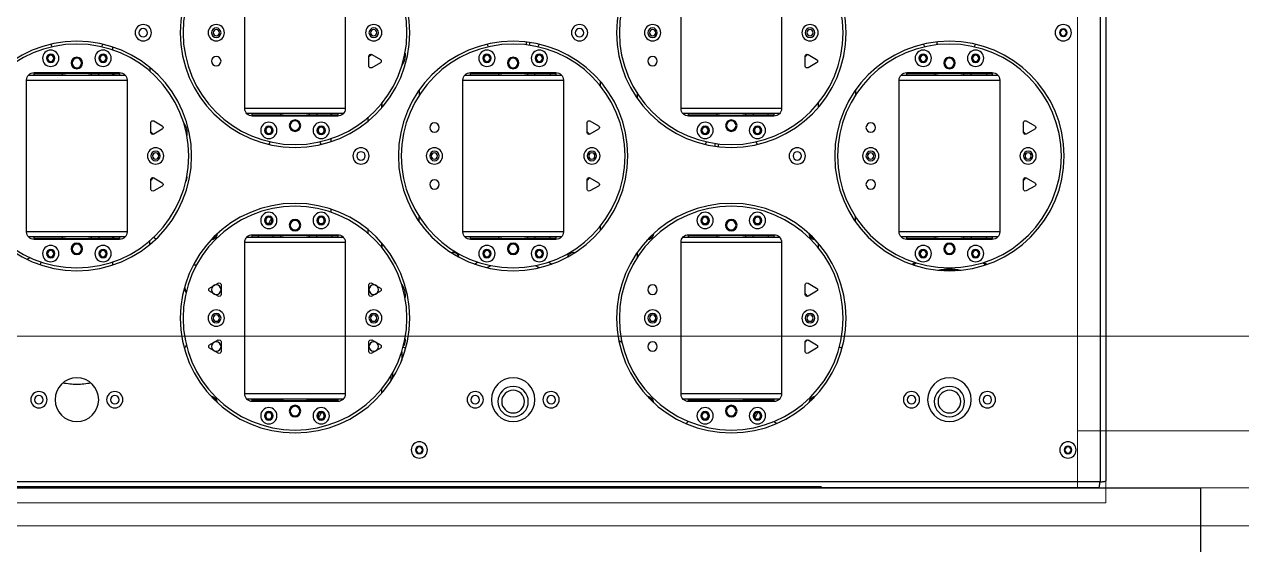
# Model space of a CAD drawing. Header units: millimetres. Extents: x 845401 to 948039, y 511594 to 550263.
# Drawn here: x 916435 to 917077, y 531282 to 531556 of the extents above; entities that cross this region are included whole.
import ezdxf

# ---------------------------------------------------------------- set-up
doc = ezdxf.new("R2010")
doc.units = ezdxf.units.MM
doc.layers.add('00', color=7, linetype='Continuous')
for name, color, linetype, lineweight in [('8101-0023040DXF_CONTINUOUS_LINE', 7, 'Continuous', 18), ('A-剖-0.10mm.......SECT-L01', 255, 'Continuous', 18), ('物流设备', 7, 'Continuous', 5)]:
    doc.layers.add(name, color=color, linetype=linetype, lineweight=lineweight)

# ---------------------------------------------------------------- blocks, each defined once
blk = doc.blocks.new('1260包胶摆轮')
at = {"color": 7, "linetype": 'Continuous', "lineweight": 25}
for p, q in [((4843148.78, 879143.7), (4841954.98, 879143.7)), ((4843148.18, 879146.8), (4841955.59, 879146.8)), ((4843148.78, 877889.9), (4843148.78, 879143.7)), ((4843151.88, 877890.51), (4843151.88, 879143.09)), ((4842682.34, 879100.8), (4842682.43, 879100.8)), ((4842697.88, 879097.3), (4842697.88, 879017.3)), ((4842697.88, 879097.3), (4842697.88, 879017.3)), ((4842698.76, 879099.8), (4842724.38, 879099.8)), ((4842746.88, 879101.3), (4842701.88, 879101.3)), ((4842746.88, 879101.3), (4842701.88, 879101.3)), ((4842701.88, 879100.8), (4842701.88, 879101.3)), ((4842701.88, 879100.8), (4842701.88, 879101.3)), ((4842716.63, 879100.8), (4842701.88, 879100.8)), ((4842701.88, 879100.8), (4842701.88, 879099.8)), ((4842716.63, 879100.8), (4842701.88, 879100.8)), ((4842701.88, 879100.8), (4842701.88, 879099.8)), ((4842704.88, 879100.8), (4842704.88, 879099.8)), ((4842712.88, 879099.8), (4842712.88, 879100.8)), ((4842716.63, 879101.3), (4842716.63, 879100.8)), ((4842716.63, 879101.3), (4842716.63, 879100.8)), ((4842717.22, 879100.8), (4842716.63, 879100.8)), ((4842716.88, 879100.8), (4842716.88, 879099.8)), ((4842717.8, 879100.8), (4842717.22, 879100.8)), ((4842718.38, 879100.8), (4842717.8, 879100.8)), ((4842718.38, 879101.3), (4842718.38, 879100.8)), ((4842718.38, 879100.8), (4842724.38, 879100.8)), ((4842724.38, 879100.8), (4842730.38, 879100.8)), ((4842724.38, 879099.8), (4842750, 879099.8)), ((4842730.38, 879100.8), (4842730.38, 879101.3)), ((4842730.97, 879100.8), (4842730.38, 879100.8)), ((4842731.54, 879100.8), (4842730.97, 879100.8)), ((4842732.13, 879100.8), (4842731.54, 879100.8)), ((4842731.88, 879099.8), (4842731.88, 879100.8)), ((4842732.13, 879100.8), (4842732.13, 879101.3)), ((4842732.13, 879100.8), (4842732.13, 879101.3)), ((4842746.88, 879100.8), (4842732.13, 879100.8)), ((4842746.88, 879100.8), (4842732.13, 879100.8)), ((4842735.88, 879099.8), (4842735.88, 879100.8)), ((4842743.88, 879100.8), (4842743.88, 879099.8)), ((4842746.88, 879101.3), (4842746.88, 879100.8)), ((4842746.88, 879101.3), (4842746.88, 879100.8)), ((4842746.88, 879099.8), (4842746.88, 879100.8)), ((4842746.88, 879099.8), (4842746.88, 879100.8)), ((4842750.88, 879017.3), (4842750.88, 879097.3)), ((4842750.88, 879017.3), (4842750.88, 879097.3)), ((4842912.34, 879100.8), (4842912.43, 879100.8)), ((4842927.88, 879097.3), (4842927.88, 879017.3)), ((4842928.76, 879099.8), (4842980.01, 879099.8)), ((4842976.88, 879101.3), (4842931.88, 879101.3)), ((4842931.88, 879100.8), (4842931.88, 879101.3)), ((4842946.63, 879100.8), (4842931.88, 879100.8)), ((4842931.88, 879100.8), (4842931.88, 879099.8)), ((4842946.63, 879101.3), (4842946.63, 879100.8)), ((4842947.22, 879100.8), (4842946.63, 879100.8)), ((4842946.88, 879100.8), (4842946.88, 879099.8)), ((4842947.8, 879100.8), (4842947.22, 879100.8)), ((4842948.38, 879100.8), (4842947.8, 879100.8)), ((4842948.38, 879101.3), (4842948.38, 879100.8)), ((4842948.38, 879100.8), (4842960.38, 879100.8)), ((4842960.38, 879100.8), (4842960.38, 879101.3)), ((4842960.97, 879100.8), (4842960.38, 879100.8)), ((4842961.55, 879100.8), (4842960.97, 879100.8)), ((4842962.13, 879100.8), (4842961.55, 879100.8)), ((4842961.88, 879099.8), (4842961.88, 879100.8)), ((4842962.13, 879100.8), (4842962.13, 879101.3)), ((4842976.88, 879100.8), (4842962.13, 879100.8)), ((4842965.88, 879099.8), (4842965.88, 879100.8)), ((4842970.14, 879099.8), (4842969.9, 879100.8)), ((4842973.88, 879100.8), (4842973.88, 879099.8)), ((4842976.88, 879101.3), (4842976.88, 879100.8)), ((4842976.88, 879099.8), (4842976.88, 879100.8)), ((4842980.88, 879017.3), (4842980.88, 879097.3)), ((4842996.33, 879100.8), (4842996.43, 879100.8)), ((4842774.89, 879087.8), (4842774.89, 879090.61)), ((4842775.89, 879089.04), (4842775.89, 879086.08)), ((4842683.88, 879075.76), (4842679.38, 879073.16)), ((4842679.38, 879071.43), (4842683.88, 879068.83)), ((4842685.38, 879069.7), (4842685.38, 879074.9)), ((4842763.38, 879074.9), (4842763.38, 879069.7)), ((4842769.38, 879073.16), (4842764.88, 879075.76)), ((4842764.88, 879068.83), (4842769.38, 879071.43)), ((4842782.66, 879073.54), (4842782.57, 879073.21)), ((4842993.38, 879074.9), (4842993.38, 879069.7)), ((4842994.64, 879068.73), (4842993.38, 879070.04)), ((4842999.38, 879073.16), (4842994.88, 879075.76)), ((4842994.88, 879068.83), (4842999.38, 879071.43)), ((4843012.66, 879073.54), (4843012.57, 879073.21)), ((4842782.38, 879068.13), (4842782.38, 879069.3)), ((4842683.88, 879045.76), (4842679.38, 879043.16)), ((4842685.38, 879039.7), (4842685.38, 879044.9)), ((4842763.38, 879044.9), (4842763.38, 879039.7)), ((4842769.38, 879043.16), (4842764.88, 879045.76)), ((4842782.38, 879045.05), (4842782.38, 879046.46)), ((4842993.38, 879044.55), (4842994.64, 879045.86)), ((4842993.38, 879044.9), (4842993.38, 879039.7)), ((4842999.38, 879043.16), (4842994.88, 879045.76)), ((4842679.38, 879041.43), (4842683.88, 879038.83)), ((4842764.88, 879038.83), (4842769.38, 879041.43)), ((4842994.88, 879038.83), (4842999.38, 879041.43)), ((4842590.27, 879029.2), (4842590.61, 879027.73)), ((4842628.38, 879029.24), (4842628.38, 879027.66)), ((4842672.45, 879029.3), (4842670.75, 879029.3)), ((4842819.08, 879028.79), (4842820.64, 879027.74)), ((4842858.13, 879027.74), (4842859.69, 879028.79)), ((4842904.88, 879025.19), (4842904.88, 879022.51)), ((4843051.26, 879027.94), (4843049.66, 879028.99)), ((4842770.38, 879020.35), (4842770.38, 879018)), ((4842871.2, 879022.48), (4842872.18, 879022.64)), ((4843000.38, 879020.35), (4843000.38, 879018)), ((4842583.76, 879014.3), (4842635.01, 879014.3)), ((4842631.88, 879015.8), (4842586.88, 879015.8)), ((4842586.88, 879015.3), (4842586.88, 879015.8)), ((4842601.63, 879015.3), (4842586.88, 879015.3)), ((4842586.88, 879015.3), (4842586.88, 879014.3)), ((4842601.63, 879015.8), (4842601.63, 879015.3)), ((4842602.22, 879015.3), (4842601.63, 879015.3)), ((4842601.88, 879015.3), (4842601.88, 879014.3)), ((4842602.8, 879015.3), (4842602.22, 879015.3)), ((4842603.38, 879015.3), (4842602.8, 879015.3)), ((4842603.38, 879015.8), (4842603.38, 879015.3)), ((4842603.38, 879015.3), (4842615.38, 879015.3)), ((4842615.38, 879015.3), (4842615.38, 879015.8)), ((4842615.97, 879015.3), (4842615.38, 879015.3)), ((4842616.55, 879015.3), (4842615.97, 879015.3)), ((4842617.13, 879015.3), (4842616.55, 879015.3)), ((4842616.88, 879014.3), (4842616.88, 879015.3)), ((4842617.13, 879015.3), (4842617.13, 879015.8)), ((4842631.88, 879015.3), (4842617.13, 879015.3)), ((4842620.88, 879014.3), (4842620.88, 879015.3)), ((4842628.38, 879015.3), (4842628.38, 879014.3)), ((4842628.88, 879015.3), (4842628.88, 879014.3)), ((4842631.88, 879015.8), (4842631.88, 879015.3)), ((4842631.88, 879014.3), (4842631.88, 879015.3)), ((4842647.88, 879018.47), (4842647.88, 879016.51)), ((4842724.38, 879014.8), (4842698.76, 879014.8)), ((4842701.88, 879014.8), (4842701.88, 879013.8)), ((4842701.88, 879014.8), (4842701.88, 879013.8)), ((4842701.88, 879013.8), (4842716.63, 879013.8)), ((4842701.88, 879013.3), (4842701.88, 879013.8)), ((4842701.88, 879013.3), (4842701.88, 879013.8)), ((4842701.88, 879013.8), (4842716.63, 879013.8)), ((4842701.88, 879013.3), (4842746.88, 879013.3)), ((4842701.88, 879013.3), (4842746.88, 879013.3)), ((4842704.88, 879013.8), (4842704.88, 879014.8)), ((4842712.88, 879014.8), (4842712.88, 879013.8)), ((4842716.63, 879013.8), (4842716.63, 879013.3)), ((4842716.63, 879013.8), (4842716.63, 879013.3)), ((4842716.63, 879013.8), (4842717.22, 879013.8)), ((4842716.88, 879014.8), (4842716.88, 879013.8)), ((4842717.22, 879013.8), (4842717.8, 879013.8)), ((4842717.8, 879013.8), (4842718.38, 879013.8)), ((4842724.38, 879013.8), (4842718.38, 879013.8)), ((4842718.38, 879013.8), (4842718.38, 879013.3)), ((4842750, 879014.8), (4842724.38, 879014.8)), ((4842730.38, 879013.8), (4842724.38, 879013.8)), ((4842730.38, 879013.3), (4842730.38, 879013.8)), ((4842730.38, 879013.8), (4842730.97, 879013.8)), ((4842730.97, 879013.8), (4842731.54, 879013.8)), ((4842731.54, 879013.8), (4842732.13, 879013.8)), ((4842731.88, 879013.8), (4842731.88, 879014.8)), ((4842732.13, 879013.8), (4842746.88, 879013.8)), ((4842732.13, 879013.3), (4842732.13, 879013.8)), ((4842732.13, 879013.3), (4842732.13, 879013.8)), ((4842732.13, 879013.8), (4842746.88, 879013.8)), ((4842735.88, 879014.8), (4842735.88, 879013.8)), ((4842743.88, 879013.8), (4842743.88, 879014.8)), ((4842746.88, 879013.8), (4842746.88, 879014.8)), ((4842746.88, 879013.8), (4842746.88, 879014.8)), ((4842746.88, 879013.8), (4842746.88, 879013.3)), ((4842746.88, 879013.8), (4842746.88, 879013.3)), ((4842762.88, 879012.59), (4842762.88, 879010.63)), ((4842813.76, 879014.3), (4842865.01, 879014.3)), ((4842861.88, 879015.8), (4842816.88, 879015.8)), ((4842816.88, 879015.3), (4842816.88, 879015.8)), ((4842831.63, 879015.3), (4842816.88, 879015.3)), ((4842816.88, 879015.3), (4842816.88, 879014.3)), ((4842831.63, 879015.8), (4842831.63, 879015.3)), ((4842832.22, 879015.3), (4842831.63, 879015.3)), ((4842831.88, 879015.3), (4842831.88, 879014.3)), ((4842832.8, 879015.3), (4842832.22, 879015.3)), ((4842833.38, 879015.3), (4842832.8, 879015.3)), ((4842833.38, 879015.8), (4842833.38, 879015.3)), ((4842833.38, 879015.3), (4842845.38, 879015.3)), ((4842845.38, 879015.3), (4842845.38, 879015.8)), ((4842845.97, 879015.3), (4842845.38, 879015.3)), ((4842846.55, 879015.3), (4842845.97, 879015.3)), ((4842847.13, 879015.3), (4842846.55, 879015.3)), ((4842846.88, 879014.3), (4842846.88, 879015.3)), ((4842847.13, 879015.3), (4842847.13, 879015.8)), ((4842861.88, 879015.3), (4842847.13, 879015.3)), ((4842850.88, 879014.3), (4842850.88, 879015.3)), ((4842858.88, 879015.3), (4842858.88, 879014.3)), ((4842861.88, 879015.8), (4842861.88, 879015.3)), ((4842861.88, 879014.3), (4842861.88, 879015.3)), ((4842980.01, 879014.8), (4842928.76, 879014.8)), ((4842931.88, 879014.8), (4842931.88, 879013.8)), ((4842931.88, 879013.3), (4842931.88, 879013.8)), ((4842931.88, 879013.8), (4842946.63, 879013.8)), ((4842931.88, 879013.3), (4842976.88, 879013.3)), ((4842946.63, 879013.8), (4842946.63, 879013.3)), ((4842946.63, 879013.8), (4842947.22, 879013.8)), ((4842946.88, 879014.8), (4842946.88, 879013.8)), ((4842947.22, 879013.8), (4842947.8, 879013.8)), ((4842947.8, 879013.8), (4842948.38, 879013.8)), ((4842960.38, 879013.8), (4842948.38, 879013.8)), ((4842948.38, 879013.8), (4842948.38, 879013.3)), ((4842960.38, 879013.3), (4842960.38, 879013.8)), ((4842960.38, 879013.8), (4842960.97, 879013.8)), ((4842960.97, 879013.8), (4842961.55, 879013.8)), ((4842961.55, 879013.8), (4842962.13, 879013.8)), ((4842961.88, 879013.8), (4842961.88, 879014.8)), ((4842962.13, 879013.3), (4842962.13, 879013.8)), ((4842962.13, 879013.8), (4842976.88, 879013.8)), ((4842965.88, 879014.8), (4842965.88, 879013.8)), ((4842973.88, 879013.8), (4842973.88, 879014.8)), ((4842976.88, 879013.8), (4842976.88, 879014.8)), ((4842976.88, 879013.8), (4842976.88, 879013.3)), ((4843043.76, 879014.3), (4843095.01, 879014.3)), ((4843091.88, 879015.8), (4843046.88, 879015.8)), ((4843046.88, 879015.3), (4843046.88, 879015.8)), ((4843061.63, 879015.3), (4843046.88, 879015.3)), ((4843046.88, 879015.3), (4843046.88, 879014.3)), ((4843061.63, 879015.8), (4843061.63, 879015.3)), ((4843062.22, 879015.3), (4843061.63, 879015.3)), ((4843061.88, 879015.3), (4843061.88, 879014.3)), ((4843062.8, 879015.3), (4843062.22, 879015.3)), ((4843063.38, 879015.3), (4843062.8, 879015.3)), ((4843063.38, 879015.8), (4843063.38, 879015.3)), ((4843063.38, 879015.3), (4843075.38, 879015.3)), ((4843075.38, 879015.3), (4843075.38, 879015.8)), ((4843075.97, 879015.3), (4843075.38, 879015.3)), ((4843076.55, 879015.3), (4843075.97, 879015.3)), ((4843077.13, 879015.3), (4843076.55, 879015.3)), ((4843076.88, 879014.3), (4843076.88, 879015.3)), ((4843077.13, 879015.3), (4843077.13, 879015.8)), ((4843091.88, 879015.3), (4843077.13, 879015.3)), ((4843080.88, 879014.3), (4843080.88, 879015.3)), ((4843088.88, 879015.3), (4843088.88, 879014.3)), ((4843091.88, 879015.8), (4843091.88, 879015.3)), ((4843091.88, 879014.3), (4843091.88, 879015.3)), ((4842582.88, 879011.8), (4842582.88, 878931.8)), ((4842635.88, 878931.8), (4842635.88, 879011.8)), ((4842789.88, 879006.58), (4842789.88, 879003.9)), ((4842812.88, 879011.8), (4842812.88, 878931.8)), ((4842865.88, 878931.8), (4842865.88, 879011.8)), ((4842885.38, 879011.1), (4842885.38, 879008.74)), ((4843019.88, 879006.58), (4843019.88, 879003.9)), ((4843042.88, 879011.8), (4843042.88, 878931.8)), ((4843095.88, 878931.8), (4843095.88, 879011.8)), ((4842743.38, 879001.44), (4842743.38, 878999.86)), ((4842648.38, 878989.4), (4842648.38, 878984.2)), ((4842654.38, 878987.66), (4842649.88, 878990.26)), ((4842878.38, 878989.4), (4842878.38, 878984.2)), ((4842884.38, 878987.66), (4842879.88, 878990.26)), ((4843108.38, 878989.4), (4843108.38, 878984.2)), ((4843114.38, 878987.66), (4843109.88, 878990.26)), ((4842649.64, 878983.23), (4842648.38, 878984.54)), ((4842649.88, 878983.33), (4842654.38, 878985.93)), ((4842879.64, 878983.23), (4842878.38, 878984.54)), ((4842879.88, 878983.33), (4842884.38, 878985.93)), ((4843109.64, 878983.23), (4843108.38, 878984.54)), ((4843109.88, 878983.33), (4843114.38, 878985.93)), ((4842667.38, 878959.8), (4842667.38, 878960.96)), ((4842743.38, 878964.24), (4842743.38, 878962.66)), ((4842947.66, 878966.92), (4842947.66, 878965.41)), ((4842648.38, 878959.05), (4842649.64, 878960.36)), ((4842648.38, 878959.4), (4842648.38, 878954.2)), ((4842654.38, 878957.66), (4842649.88, 878960.26)), ((4842649.88, 878953.33), (4842654.38, 878955.93)), ((4842878.38, 878959.05), (4842879.64, 878960.36)), ((4842878.38, 878959.4), (4842878.38, 878954.2)), ((4842884.38, 878957.66), (4842879.88, 878960.26)), ((4842879.88, 878953.33), (4842884.38, 878955.93)), ((4843108.38, 878959.05), (4843109.64, 878960.36)), ((4843108.38, 878959.4), (4843108.38, 878954.2)), ((4843114.38, 878957.66), (4843109.88, 878960.26)), ((4843109.88, 878953.33), (4843114.38, 878955.93)), ((4842698.76, 878949.3), (4842750.01, 878949.3)), ((4842746.88, 878950.8), (4842701.88, 878950.8)), ((4842701.88, 878950.3), (4842701.88, 878950.8)), ((4842716.63, 878950.3), (4842701.88, 878950.3)), ((4842701.88, 878950.3), (4842701.88, 878949.3)), ((4842716.63, 878950.8), (4842716.63, 878950.3)), ((4842717.22, 878950.3), (4842716.63, 878950.3)), ((4842716.88, 878950.3), (4842716.88, 878949.3)), ((4842717.8, 878950.3), (4842717.22, 878950.3)), ((4842718.38, 878950.3), (4842717.8, 878950.3)), ((4842718.38, 878950.8), (4842718.38, 878950.3)), ((4842718.38, 878950.3), (4842730.38, 878950.3)), ((4842730.38, 878950.3), (4842730.38, 878950.8)), ((4842730.97, 878950.3), (4842730.38, 878950.3)), ((4842731.55, 878950.3), (4842730.97, 878950.3)), ((4842732.13, 878950.3), (4842731.55, 878950.3)), ((4842731.88, 878949.3), (4842731.88, 878950.3)), ((4842732.13, 878950.3), (4842732.13, 878950.8)), ((4842746.88, 878950.3), (4842732.13, 878950.3)), ((4842735.88, 878949.3), (4842735.88, 878950.3)), ((4842743.38, 878950.3), (4842743.38, 878949.3)), ((4842743.88, 878950.3), (4842743.88, 878949.3)), ((4842746.88, 878950.8), (4842746.88, 878950.3)), ((4842746.88, 878949.3), (4842746.88, 878950.3)), ((4842762.88, 878953.47), (4842762.88, 878951.51)), ((4842928.76, 878949.3), (4842980.01, 878949.3)), ((4842976.88, 878950.8), (4842931.88, 878950.8)), ((4842931.88, 878950.3), (4842931.88, 878950.8)), ((4842946.63, 878950.3), (4842931.88, 878950.3)), ((4842931.88, 878950.3), (4842931.88, 878949.3)), ((4842946.63, 878950.8), (4842946.63, 878950.3)), ((4842947.22, 878950.3), (4842946.63, 878950.3)), ((4842946.88, 878950.3), (4842946.88, 878949.3)), ((4842947.8, 878950.3), (4842947.22, 878950.3)), ((4842948.38, 878950.3), (4842947.8, 878950.3)), ((4842948.38, 878950.8), (4842948.38, 878950.3)), ((4842948.38, 878950.3), (4842960.38, 878950.3)), ((4842960.38, 878950.3), (4842960.38, 878950.8)), ((4842960.97, 878950.3), (4842960.38, 878950.3)), ((4842961.55, 878950.3), (4842960.97, 878950.3)), ((4842962.13, 878950.3), (4842961.55, 878950.3)), ((4842961.88, 878949.3), (4842961.88, 878950.3)), ((4842962.13, 878950.3), (4842962.13, 878950.8)), ((4842976.88, 878950.3), (4842962.13, 878950.3)), ((4842965.88, 878949.3), (4842965.88, 878950.3)), ((4842973.88, 878950.3), (4842973.88, 878949.3)), ((4842976.88, 878950.8), (4842976.88, 878950.3)), ((4842976.88, 878949.3), (4842976.88, 878950.3)), ((4842697.88, 878946.8), (4842697.88, 878866.8)), ((4842750.88, 878866.8), (4842750.88, 878946.8)), ((4842770.38, 878946.1), (4842770.38, 878943.74)), ((4842904.88, 878941.58), (4842904.88, 878938.9)), ((4842927.88, 878946.8), (4842927.88, 878866.8)), ((4842980.88, 878866.8), (4842980.88, 878946.8)), ((4843000.38, 878946.1), (4843000.38, 878943.74)), ((4842789.88, 878937.01), (4842789.88, 878939.69)), ((4843019.88, 878937.01), (4843019.88, 878939.69)), ((4842635.01, 878929.3), (4842583.76, 878929.3)), ((4842586.88, 878929.3), (4842586.88, 878928.3)), ((4842601.88, 878929.3), (4842601.88, 878928.3)), ((4842616.88, 878928.3), (4842616.88, 878929.3)), ((4842620.88, 878929.3), (4842620.88, 878928.3)), ((4842628.38, 878929.3), (4842628.38, 878928.3)), ((4842628.88, 878928.3), (4842628.88, 878929.3)), ((4842631.88, 878928.3), (4842631.88, 878929.3)), ((4842865.01, 878929.3), (4842813.76, 878929.3)), ((4842816.88, 878929.3), (4842816.88, 878928.3)), ((4842831.88, 878929.3), (4842831.88, 878928.3)), ((4842846.88, 878928.3), (4842846.88, 878929.3)), ((4842850.88, 878929.3), (4842850.88, 878928.3)), ((4842858.88, 878928.3), (4842858.88, 878929.3)), ((4842861.88, 878928.3), (4842861.88, 878929.3)), ((4842885.38, 878934.85), (4842885.38, 878932.5)), ((4843095.01, 878929.3), (4843043.76, 878929.3)), ((4843046.88, 878929.3), (4843046.88, 878928.3)), ((4843061.88, 878929.3), (4843061.88, 878928.3)), ((4843076.88, 878928.3), (4843076.88, 878929.3)), ((4843080.88, 878929.3), (4843080.88, 878928.3)), ((4843088.88, 878928.3), (4843088.88, 878929.3)), ((4843091.88, 878928.3), (4843091.88, 878929.3)), ((4842586.88, 878928.3), (4842601.63, 878928.3)), ((4842586.88, 878927.8), (4842586.88, 878928.3)), ((4842586.88, 878927.8), (4842631.88, 878927.8)), ((4842601.63, 878928.3), (4842601.63, 878927.8)), ((4842601.63, 878928.3), (4842602.22, 878928.3)), ((4842602.22, 878928.3), (4842602.8, 878928.3)), ((4842602.8, 878928.3), (4842603.38, 878928.3)), ((4842615.38, 878928.3), (4842603.38, 878928.3)), ((4842603.38, 878928.3), (4842603.38, 878927.8)), ((4842615.38, 878927.8), (4842615.38, 878928.3)), ((4842615.38, 878928.3), (4842615.97, 878928.3)), ((4842615.97, 878928.3), (4842616.55, 878928.3)), ((4842616.55, 878928.3), (4842617.13, 878928.3)), ((4842617.13, 878928.3), (4842631.88, 878928.3)), ((4842617.13, 878927.8), (4842617.13, 878928.3)), ((4842631.88, 878928.3), (4842631.88, 878927.8)), ((4842647.88, 878925.13), (4842647.88, 878927.09)), ((4842763.38, 878924.4), (4842763.38, 878919.2)), ((4842769.38, 878922.66), (4842764.88, 878925.26)), ((4842816.88, 878927.8), (4842816.88, 878928.3)), ((4842816.88, 878928.3), (4842831.63, 878928.3)), ((4842816.88, 878927.8), (4842861.88, 878927.8)), ((4842831.63, 878928.3), (4842831.63, 878927.8)), ((4842831.63, 878928.3), (4842832.22, 878928.3)), ((4842832.22, 878928.3), (4842832.8, 878928.3)), ((4842832.8, 878928.3), (4842833.38, 878928.3)), ((4842845.38, 878928.3), (4842833.38, 878928.3)), ((4842833.38, 878928.3), (4842833.38, 878927.8)), ((4842845.38, 878927.8), (4842845.38, 878928.3)), ((4842845.38, 878928.3), (4842845.97, 878928.3)), ((4842845.97, 878928.3), (4842846.55, 878928.3)), ((4842846.55, 878928.3), (4842847.13, 878928.3)), ((4842847.13, 878928.3), (4842861.88, 878928.3)), ((4842847.13, 878927.8), (4842847.13, 878928.3)), ((4842861.88, 878928.3), (4842861.88, 878927.8)), ((4842993.38, 878924.4), (4842993.38, 878919.2)), ((4842999.38, 878922.66), (4842994.88, 878925.26)), ((4843046.88, 878928.3), (4843061.63, 878928.3)), ((4843046.88, 878927.8), (4843046.88, 878928.3)), ((4843046.88, 878927.8), (4843091.88, 878927.8)), ((4843061.63, 878928.3), (4843061.63, 878927.8)), ((4843061.63, 878928.3), (4843062.22, 878928.3)), ((4843062.22, 878928.3), (4843062.8, 878928.3)), ((4843062.8, 878928.3), (4843063.38, 878928.3)), ((4843075.38, 878928.3), (4843063.38, 878928.3)), ((4843063.38, 878928.3), (4843063.38, 878927.8)), ((4843075.38, 878927.8), (4843075.38, 878928.3)), ((4843075.38, 878928.3), (4843075.97, 878928.3)), ((4843075.97, 878928.3), (4843076.55, 878928.3)), ((4843076.55, 878928.3), (4843077.13, 878928.3)), ((4843077.13, 878928.3), (4843091.88, 878928.3)), ((4843077.13, 878927.8), (4843077.13, 878928.3)), ((4843091.88, 878928.3), (4843091.88, 878927.8)), ((4842628.38, 878915.94), (4842628.38, 878914.36)), ((4842764.64, 878918.23), (4842763.38, 878919.54)), ((4842764.88, 878918.33), (4842769.38, 878920.93)), ((4842782.38, 878917.63), (4842782.38, 878918.8)), ((4842994.64, 878918.23), (4842993.38, 878919.54)), ((4842994.88, 878918.33), (4842999.38, 878920.93)), ((4842846.16, 878911.68), (4842846.16, 878913.19)), ((4843062.88, 878913.16), (4843062.88, 878911.65))]:
    blk.add_line(p, q, dxfattribs=at)
at = {"color": 8, "linetype": 'Continuous', "lineweight": 25}
for p, q in [((4842750.88, 879097.3), (4842697.88, 879097.3)), ((4842750.88, 879097.3), (4842697.88, 879097.3)), ((4842717.22, 879101.3), (4842717.22, 879100.8)), ((4842717.8, 879100.8), (4842717.8, 879101.3)), ((4842730.97, 879101.3), (4842730.97, 879100.8)), ((4842731.54, 879100.8), (4842731.54, 879101.3)), ((4842770.15, 879096.87), (4842770.15, 879094.53)), ((4842980.88, 879097.3), (4842927.88, 879097.3)), ((4842947.22, 879101.3), (4842947.22, 879100.8)), ((4842947.8, 879100.8), (4842947.8, 879101.3)), ((4842960.97, 879101.3), (4842960.97, 879100.8)), ((4842961.55, 879100.8), (4842961.55, 879101.3)), ((4842780.62, 879075.13), (4842780.62, 879079.6)), ((4842770.15, 879020.06), (4842770.15, 879017.73)), ((4842602.22, 879015.8), (4842602.22, 879015.3)), ((4842602.8, 879015.3), (4842602.8, 879015.8)), ((4842615.97, 879015.8), (4842615.97, 879015.3)), ((4842616.55, 879015.3), (4842616.55, 879015.8)), ((4842697.88, 879017.3), (4842750.88, 879017.3)), ((4842697.88, 879017.3), (4842750.88, 879017.3)), ((4842717.22, 879013.8), (4842717.22, 879013.3)), ((4842717.8, 879013.3), (4842717.8, 879013.8)), ((4842730.97, 879013.8), (4842730.97, 879013.3)), ((4842731.54, 879013.3), (4842731.54, 879013.8)), ((4842832.22, 879015.8), (4842832.22, 879015.3)), ((4842832.8, 879015.3), (4842832.8, 879015.8)), ((4842845.97, 879015.8), (4842845.97, 879015.3)), ((4842846.55, 879015.3), (4842846.55, 879015.8)), ((4842927.88, 879017.3), (4842980.88, 879017.3)), ((4842947.22, 879013.8), (4842947.22, 879013.3)), ((4842947.8, 879013.3), (4842947.8, 879013.8)), ((4842960.97, 879013.8), (4842960.97, 879013.3)), ((4842961.55, 879013.3), (4842961.55, 879013.8)), ((4843062.22, 879015.8), (4843062.22, 879015.3)), ((4843062.8, 879015.3), (4843062.8, 879015.8)), ((4843075.97, 879015.8), (4843075.97, 879015.3)), ((4843076.55, 879015.3), (4843076.55, 879015.8)), ((4842635.88, 879011.8), (4842582.88, 879011.8)), ((4842865.88, 879011.8), (4842812.88, 879011.8)), ((4843095.88, 879011.8), (4843042.88, 879011.8)), ((4842945.66, 878965.15), (4842945.66, 878966.67)), ((4842717.22, 878950.8), (4842717.22, 878950.3)), ((4842717.8, 878950.3), (4842717.8, 878950.8)), ((4842730.97, 878950.8), (4842730.97, 878950.3)), ((4842731.55, 878950.3), (4842731.55, 878950.8)), ((4842947.22, 878950.8), (4842947.22, 878950.3)), ((4842947.8, 878950.3), (4842947.8, 878950.8)), ((4842960.97, 878950.8), (4842960.97, 878950.3)), ((4842961.55, 878950.3), (4842961.55, 878950.8)), ((4842750.88, 878946.8), (4842697.88, 878946.8)), ((4842770.15, 878946.37), (4842770.15, 878944.03)), ((4842980.88, 878946.8), (4842927.88, 878946.8)), ((4842582.88, 878931.8), (4842635.88, 878931.8)), ((4842812.88, 878931.8), (4842865.88, 878931.8)), ((4843042.88, 878931.8), (4843095.88, 878931.8)), ((4842602.22, 878928.3), (4842602.22, 878927.8)), ((4842602.8, 878927.8), (4842602.8, 878928.3)), ((4842615.97, 878928.3), (4842615.97, 878927.8)), ((4842616.55, 878927.8), (4842616.55, 878928.3)), ((4842832.22, 878928.3), (4842832.22, 878927.8)), ((4842832.8, 878927.8), (4842832.8, 878928.3)), ((4842845.97, 878928.3), (4842845.97, 878927.8)), ((4842846.55, 878927.8), (4842846.55, 878928.3)), ((4843062.22, 878928.3), (4843062.22, 878927.8)), ((4843062.8, 878927.8), (4843062.8, 878928.3)), ((4843075.97, 878928.3), (4843075.97, 878927.8)), ((4843076.55, 878927.8), (4843076.55, 878928.3)), ((4842848.16, 878913.45), (4842848.16, 878911.94))]:
    blk.add_line(p, q, dxfattribs=at)
at = {"color": 7, "linetype": 'Continuous', "lineweight": 25, "flags": 128}
for points in [[(4842738.2, 879107.15), (4842737.06, 879109.33), (4842736.81, 879109.71)], [(4842930.34, 879112.82), (4842930.88, 879112.43), (4842931.73, 879111.78)], [(4842968.2, 879107.15), (4842967.06, 879109.33), (4842966.81, 879109.71)], [(4842977.04, 879111.78), (4842977.89, 879112.43), (4842978.43, 879112.82)], [(4842782.73, 879073.28), (4842782.08, 879072.99), (4842781.35, 879072.64)], [(4842896.84, 879070.31), (4842896.18, 879069.87), (4842895.03, 879069.03)], [(4843012.73, 879073.28), (4843012.08, 879072.99), (4843011.35, 879072.64)], [(4842665.89, 879041.86), (4842666.64, 879043.32), (4842666.9, 879044.01)], [(4842666.1, 879041.06), (4842666.75, 879043.52), (4842666.8, 879043.74)], [(4842583.02, 879026.25), (4842583.2, 879026.15), (4842584.57, 879025.33)], [(4842825.53, 879030.69), (4842826.79, 879030.07), (4842827.76, 879029.64)], [(4842851.01, 879029.64), (4842851.98, 879030.07), (4842853.24, 879030.69)], [(4843050.25, 879029.19), (4843051.51, 879028.37), (4843051.89, 879028.14)], [(4843086.88, 879028.14), (4843088, 879028.85), (4843088.52, 879029.19)], [(4843089.11, 879028.99), (4843088.61, 879028.65), (4843087.51, 879027.94)], [(4842650.04, 879014.55), (4842651.1, 879015.58), (4842651.12, 879015.6)], [(4842710.57, 879007.45), (4842711.71, 879005.27), (4842711.96, 879004.89)], [(4842667.35, 878982.78), (4842667.19, 878983.95), (4842666.81, 878985.34)], [(4842710.67, 878965.72), (4842710.69, 878965.66), (4842711.36, 878964.34)], [(4842737.4, 878964.34), (4842738.07, 878965.66), (4842738.1, 878965.72)], [(4842940.67, 878965.72), (4842940.7, 878965.66), (4842941.37, 878964.34)], [(4842967.4, 878964.34), (4842968.07, 878965.66), (4842968.1, 878965.72)], [(4842596.36, 878914.25), (4842596.2, 878913.96), (4842595.67, 878912.87)], [(4842623.1, 878912.87), (4842622.56, 878913.96), (4842622.4, 878914.25)], [(4842826.37, 878914.25), (4842826.21, 878913.96), (4842825.67, 878912.87)], [(4842853.1, 878912.87), (4842852.56, 878913.96), (4842852.4, 878914.25)], [(4843056.37, 878914.25), (4843056.21, 878913.96), (4843055.67, 878912.87)], [(4843083.1, 878912.87), (4843082.56, 878913.96), (4843082.4, 878914.25)]]:
    blk.add_lwpolyline(points, dxfattribs=at)
at = {"color": 7, "linetype": 'Continuous', "lineweight": 25}
for centre, radius in [((4842789.92, 879126.8), 4.3), ((4842789.92, 879126.8), 2.03), ((4842789.92, 879126.8), 1.65), ((4843131.88, 879126.8), 4.3), ((4843131.88, 879126.8), 2.03), ((4843131.88, 879126.8), 1.65), ((4842724.38, 879057.3), 60.5), ((4842724.38, 879057.3), 59), ((4842724.38, 879057.3), 59), ((4842954.38, 879057.3), 60.5), ((4842954.38, 879057.3), 59), ((4842609.38, 879100.3), 11.5), ((4842710.58, 879108.8), 4.3), ((4842710.58, 879108.8), 4.3), ((4842710.58, 879108.8), 2.25), ((4842710.58, 879108.8), 2.25), ((4842710.58, 879108.8), 2.03), ((4842710.58, 879108.8), 2.03), ((4842710.58, 879108.8), 1.65), ((4842710.58, 879108.8), 1.65), ((4842724.38, 879106.3), 3.03), ((4842724.38, 879106.3), 3.03), ((4842724.38, 879106.3), 2.5), ((4842724.38, 879106.3), 2.5), ((4842738.18, 879108.8), 4.3), ((4842738.18, 879108.8), 4.3), ((4842738.18, 879108.8), 2.25), ((4842738.18, 879108.8), 2.25), ((4842738.18, 879108.8), 2.03), ((4842738.18, 879108.8), 2.03), ((4842738.18, 879108.8), 1.65), ((4842738.18, 879108.8), 1.65), ((4842839.38, 879100.3), 11.5), ((4842839.38, 879101.3), 8), ((4842940.58, 879108.8), 4.3), ((4842940.58, 879108.8), 2.25), ((4842940.58, 879108.8), 2.03), ((4842940.58, 879108.8), 1.65), ((4842954.38, 879106.3), 3.03), ((4842954.38, 879106.3), 2.5), ((4842968.18, 879108.8), 4.3), ((4842968.18, 879108.8), 2.25), ((4842968.18, 879108.8), 2.02), ((4842968.18, 879108.8), 1.65), ((4843069.38, 879100.3), 11.5), ((4843069.38, 879101.3), 8), ((4842589.38, 879100.3), 4.3), ((4842589.38, 879100.3), 2.25), ((4842629.38, 879100.3), 4.3), ((4842629.38, 879100.3), 2.25), ((4842819.38, 879100.3), 4.3), ((4842819.38, 879100.3), 2.25), ((4842839.38, 879101.3), 6), ((4842859.38, 879100.3), 4.3), ((4842859.38, 879100.3), 2.25), ((4843049.38, 879100.3), 4.3), ((4843049.38, 879100.3), 2.25), ((4843069.38, 879101.3), 6), ((4843089.38, 879100.3), 4.3), ((4843089.38, 879100.3), 2.25), ((4842682.88, 879072.3), 2.5), ((4842765.88, 879072.3), 2.5), ((4842912.88, 879072.3), 2.5), ((4842682.88, 879057.3), 4.3), ((4842682.88, 879057.3), 4.3), ((4842682.88, 879057.3), 2.5), ((4842682.88, 879057.3), 2.5), ((4842682.88, 879057.3), 1.65), ((4842682.88, 879057.3), 1.65), ((4842765.88, 879057.3), 4.3), ((4842765.88, 879057.3), 4.3), ((4842765.88, 879057.3), 2.5), ((4842765.88, 879057.3), 2.5), ((4842765.88, 879057.3), 1.65), ((4842765.88, 879057.3), 1.65), ((4842912.88, 879057.3), 4.3), ((4842912.88, 879057.3), 2.5), ((4842912.88, 879057.3), 1.65), ((4842995.88, 879057.3), 4.3), ((4842995.88, 879057.3), 2.5), ((4842995.88, 879057.3), 1.65), ((4842682.88, 879042.3), 2.5), ((4842765.88, 879042.3), 2.5), ((4842912.88, 879042.3), 2.5), ((4842609.38, 878971.8), 60.5), ((4842839.38, 878971.8), 60.5), ((4843069.38, 878971.8), 60.5), ((4842609.38, 878971.8), 59), ((4842595.58, 879023.3), 4.3), ((4842595.58, 879023.3), 2.25), ((4842595.58, 879023.3), 2.03), ((4842623.18, 879023.3), 4.3), ((4842623.18, 879023.3), 2.25), ((4842623.18, 879023.3), 2.03), ((4842839.38, 878971.8), 59), ((4842825.58, 879023.3), 4.3), ((4842825.58, 879023.3), 2.25), ((4842825.58, 879023.3), 2.03), ((4842853.18, 879023.3), 4.3), ((4842853.18, 879023.3), 2.25), ((4842853.18, 879023.3), 2.03), ((4843069.38, 878971.8), 59), ((4843055.58, 879023.3), 4.3), ((4843055.58, 879023.3), 2.25), ((4843055.58, 879023.3), 2.03), ((4843083.18, 879023.3), 4.3), ((4843083.18, 879023.3), 2.25), ((4843083.18, 879023.3), 2.03), ((4842595.58, 879023.3), 1.65), ((4842609.38, 879020.8), 3.03), ((4842609.38, 879020.8), 2.5), ((4842623.18, 879023.3), 1.65), ((4842825.58, 879023.3), 1.65), ((4842839.38, 879020.8), 3.03), ((4842839.38, 879020.8), 2.5), ((4842853.18, 879023.3), 1.65), ((4843055.58, 879023.3), 1.65), ((4843069.38, 879020.8), 3.02), ((4843069.38, 879020.8), 2.5), ((4843083.18, 879023.3), 1.65), ((4842710.58, 879005.8), 4.3), ((4842710.58, 879005.8), 4.3), ((4842710.58, 879005.8), 2.25), ((4842710.58, 879005.8), 2.25), ((4842710.58, 879005.8), 2.03), ((4842710.58, 879005.8), 2.02), ((4842710.58, 879005.8), 1.65), ((4842710.58, 879005.8), 1.65), ((4842724.38, 879008.3), 3.02), ((4842724.38, 879008.3), 3.02), ((4842724.38, 879008.3), 2.5), ((4842724.38, 879008.3), 2.5), ((4842738.18, 879005.8), 4.3), ((4842738.18, 879005.8), 4.3), ((4842738.18, 879005.8), 2.25), ((4842738.18, 879005.8), 2.25), ((4842738.18, 879005.8), 2.03), ((4842738.18, 879005.8), 2.02), ((4842738.18, 879005.8), 1.65), ((4842738.18, 879005.8), 1.65), ((4842940.58, 879005.8), 4.3), ((4842940.58, 879005.8), 2.25), ((4842940.58, 879005.8), 2.03), ((4842940.58, 879005.8), 1.65), ((4842954.38, 879008.3), 3.03), ((4842954.38, 879008.3), 2.5), ((4842968.18, 879005.8), 4.3), ((4842968.18, 879005.8), 2.25), ((4842968.18, 879005.8), 2.03), ((4842968.18, 879005.8), 1.65), ((4842797.88, 878986.8), 2.5), ((4843027.88, 878986.8), 2.5), ((4842650.88, 878971.8), 4.3), ((4842650.88, 878971.8), 2.5), ((4842759.17, 878971.8), 4.3), ((4842759.17, 878971.8), 2.25), ((4842797.88, 878971.8), 4.3), ((4842797.88, 878971.8), 2.5), ((4842880.88, 878971.8), 4.3), ((4842880.88, 878971.8), 2.5), ((4842989.17, 878971.8), 4.3), ((4842989.17, 878971.8), 2.25), ((4843027.88, 878971.8), 4.3), ((4843027.88, 878971.8), 2.5), ((4843110.88, 878971.8), 4.3), ((4843110.88, 878971.8), 2.5), ((4842650.88, 878971.8), 1.65), ((4842724.38, 878906.8), 60.5), ((4842797.88, 878971.8), 1.65), ((4842880.88, 878971.8), 1.65), ((4842954.38, 878906.8), 60.5), ((4843027.88, 878971.8), 1.65), ((4843110.88, 878971.8), 1.65), ((4842724.38, 878906.8), 59), ((4842710.58, 878958.3), 4.3), ((4842738.18, 878958.3), 4.3), ((4842954.38, 878906.8), 59), ((4842940.58, 878958.3), 4.3), ((4842968.18, 878958.3), 4.3), ((4842710.58, 878958.3), 2.25), ((4842710.58, 878958.3), 2.03), ((4842710.58, 878958.3), 1.65), ((4842724.38, 878955.8), 3.02), ((4842724.38, 878955.8), 2.5), ((4842738.18, 878958.3), 2.25), ((4842738.18, 878958.3), 2.03), ((4842738.18, 878958.3), 1.65), ((4842797.88, 878956.8), 2.5), ((4842940.58, 878958.3), 2.25), ((4842940.58, 878958.3), 2.03), ((4842940.58, 878958.3), 1.65), ((4842954.38, 878955.8), 3.02), ((4842954.38, 878955.8), 2.5), ((4842968.18, 878958.3), 2.25), ((4842968.18, 878958.3), 2.03), ((4842968.18, 878958.3), 1.65), ((4843027.88, 878956.8), 2.5), ((4842595.58, 878920.3), 4.3), ((4842595.58, 878920.3), 2.25), ((4842595.58, 878920.3), 2.03), ((4842609.38, 878922.8), 3.03), ((4842609.38, 878922.8), 2.5), ((4842623.18, 878920.3), 4.3), ((4842623.18, 878920.3), 2.25), ((4842623.18, 878920.3), 2.03), ((4842682.88, 878921.8), 2.5), ((4842825.58, 878920.3), 4.3), ((4842825.58, 878920.3), 2.25), ((4842825.58, 878920.3), 2.03), ((4842839.38, 878922.8), 3.03), ((4842839.38, 878922.8), 2.5), ((4842853.18, 878920.3), 4.3), ((4842853.18, 878920.3), 2.25), ((4842853.18, 878920.3), 2.03), ((4842912.88, 878921.8), 2.5), ((4843055.58, 878920.3), 4.3), ((4843055.58, 878920.3), 2.25), ((4843055.58, 878920.3), 2.03), ((4843069.38, 878922.8), 3.03), ((4843069.38, 878922.8), 2.5), ((4843083.18, 878920.3), 4.3), ((4843083.18, 878920.3), 2.25), ((4843083.18, 878920.3), 2.03), ((4842595.58, 878920.3), 1.65), ((4842623.18, 878920.3), 1.65), ((4842825.58, 878920.3), 1.65), ((4842853.18, 878920.3), 1.65), ((4843055.58, 878920.3), 1.65), ((4843083.18, 878920.3), 1.65), ((4842644.38, 878906.8), 4.3), ((4842682.88, 878906.8), 4.3), ((4842765.88, 878906.8), 4.3), ((4842874.38, 878906.8), 4.3), ((4842912.88, 878906.8), 4.3), ((4842995.88, 878906.8), 4.3), ((4843129.38, 878906.8), 4.3), ((4842644.38, 878906.8), 2.25), ((4842682.88, 878906.8), 2.5), ((4842682.88, 878906.8), 1.65), ((4842765.88, 878906.8), 2.5), ((4842765.88, 878906.8), 1.65), ((4842874.38, 878906.8), 2.25), ((4842912.88, 878906.8), 2.5), ((4842912.88, 878906.8), 1.65), ((4842995.88, 878906.8), 2.5), ((4842995.88, 878906.8), 1.65), ((4843129.38, 878906.8), 2.02), ((4843129.38, 878906.8), 1.65)]:
    blk.add_circle(centre, radius, dxfattribs=at)
for centre, radius, start, end in [((4842679.38, 879102.3), 4, 277.8946, 352.10947), ((4842679.38, 879102.3), 3.4, 293.12448, 336.87959), ((4842701.88, 879097.3), 4, 90, 180), ((4842701.88, 879097.3), 4, 90, 180), ((4842746.88, 879097.3), 4, 0, 90), ((4842746.88, 879097.3), 4, 0, 90), ((4842909.38, 879102.3), 4, 277.84156, 352.15844), ((4842909.38, 879102.3), 3.4, 293.02539, 336.97461), ((4842931.88, 879097.3), 4, 90, 180), ((4842976.88, 879097.3), 4, 0, 90), ((4842999.38, 879102.3), 4, 187.84156, 262.15844), ((4842999.38, 879102.3), 3.4, 203.02539, 246.97461), ((4842609.38, 879057.3), 35, 90, 102.2202), ((4842609.38, 879057.3), 35, 77.77127, 90), ((4842662.38, 879069.8), 5, 19.22758, 43.31313), ((4842679.88, 879072.3), 1, 120, 240), ((4842684.38, 879074.9), 1, 0, 120), ((4842764.38, 879074.9), 1, 60, 180), ((4842768.88, 879072.3), 1, 300, 60), ((4842777.38, 879069.3), 5, 0, 34.99436), ((4842994.38, 879074.9), 1, 60, 180), ((4842998.88, 879072.3), 1, 300, 60), ((4842684.38, 879069.7), 1, 240, 0), ((4842764.38, 879069.7), 1, 180, 300), ((4842994.38, 879069.7), 1, 180, 300), ((4842684.38, 879044.9), 1, 0, 120), ((4842764.38, 879044.9), 1, 60, 180), ((4842772.63, 879045.05), 9.75, 325.01329, 0), ((4842994.38, 879044.9), 1, 60, 180), ((4842679.88, 879042.3), 1, 120, 240), ((4842684.38, 879039.7), 1, 240, 0), ((4842764.38, 879039.7), 1, 180, 300), ((4842768.88, 879042.3), 1, 300, 60), ((4842994.38, 879039.7), 1, 180, 300), ((4842998.88, 879042.3), 1, 300, 60), ((4843069.38, 879057.3), 26, 256.65787, 283.34213), ((4843069.38, 879057.3), 25.5, 260.46437, 279.53563), ((4842807.56, 879025.48), 3, 251.08773, 350.22833), ((4842871.2, 879025.48), 3, 189.77167, 270), ((4842586.88, 879011.8), 4, 90, 180), ((4842631.88, 879011.8), 4, 0, 90), ((4842679.38, 879012.3), 4, 7.89053, 82.1054), ((4842679.38, 879012.3), 3.4, 23.12041, 66.87552), ((4842701.88, 879017.3), 4, 180, 270), ((4842701.88, 879017.3), 4, 180, 270), ((4842746.88, 879017.3), 4, 270, 0), ((4842746.88, 879017.3), 4, 270, 0), ((4842816.88, 879011.8), 4, 90, 180), ((4842861.88, 879011.8), 4, 0, 90), ((4842909.38, 879012.3), 4, 7.84156, 82.15844), ((4842909.38, 879012.3), 3.4, 23.02539, 66.97461), ((4842931.88, 879017.3), 4, 180, 270), ((4842976.88, 879017.3), 4, 270, 0), ((4842999.38, 879012.3), 4, 97.84156, 172.15844), ((4842999.38, 879012.3), 3.4, 113.02539, 156.97461), ((4843046.88, 879011.8), 4, 90, 180), ((4843091.88, 879011.8), 4, 0, 90), ((4842649.38, 878989.4), 1, 60, 180), ((4842653.88, 878986.8), 1, 300, 60), ((4842879.38, 878989.4), 1, 60, 180), ((4842883.88, 878986.8), 1, 300, 60), ((4843109.38, 878989.4), 1, 60, 180), ((4843113.88, 878986.8), 1, 300, 60), ((4842649.38, 878984.2), 1, 180, 300), ((4842879.38, 878984.2), 1, 180, 300), ((4843109.38, 878984.2), 1, 180, 300), ((4842649.38, 878959.4), 1, 60, 180), ((4842653.88, 878956.8), 1, 300, 60), ((4842657.63, 878959.8), 9.75, 326.58862, 0), ((4842879.38, 878959.4), 1, 60, 180), ((4842883.88, 878956.8), 1, 300, 60), ((4843109.38, 878959.4), 1, 60, 180), ((4843113.88, 878956.8), 1, 300, 60), ((4842649.38, 878954.2), 1, 180, 300), ((4842701.88, 878946.8), 4, 90, 180), ((4842746.88, 878946.8), 4, 0, 90), ((4842879.38, 878954.2), 1, 180, 300), ((4842931.88, 878946.8), 4, 90, 180), ((4842976.88, 878946.8), 4, 0, 90), ((4843109.38, 878954.2), 1, 180, 300), ((4842586.88, 878931.8), 4, 180, 270), ((4842631.88, 878931.8), 4, 270, 0), ((4842816.88, 878931.8), 4, 180, 270), ((4842861.88, 878931.8), 4, 270, 0), ((4843046.88, 878931.8), 4, 180, 270), ((4843091.88, 878931.8), 4, 270, 0), ((4842764.38, 878924.4), 1, 60, 180), ((4842768.88, 878921.8), 1, 300, 60), ((4842772.63, 878918.8), 9.75, 0, 33.41138), ((4842994.38, 878924.4), 1, 60, 180), ((4842998.88, 878921.8), 1, 300, 60), ((4842764.38, 878919.2), 1, 180, 300), ((4842994.38, 878919.2), 1, 180, 300)]:
    blk.add_arc(centre, radius, start, end, dxfattribs=at)
for points in [[(4843148.18, 879146.8), (4843148.22, 879146.76), (4843148.31, 879146.69), (4843148.44, 879146.15), (4843148.57, 879145.35), (4843148.69, 879144.48), (4843148.76, 879143.92), (4843148.78, 879143.7)], [(4843148.78, 879143.7), (4843149.13, 879143.65), (4843149.84, 879143.57), (4843150.77, 879143.44), (4843151.47, 879143.3), (4843151.83, 879143.19), (4843151.87, 879143.12), (4843151.88, 879143.09)]]:
    blk.add_open_spline(points, degree=3, knots=[0, 0, 0, 0, 0.216378, 0.432755, 0.64912, 0.865484, 1, 1, 1, 1], dxfattribs=at)
blk = doc.blocks.new('小盘摆轮加过渡板')
at = {"layer": 'A-剖-0.10mm.......SECT-L01', "color": 4}
for points in [[(735451.26, 342660.57), (734251.26, 342660.57), (734251.26, 341382.62), (735451.26, 341382.62)], [(735451.26, 342650.57), (734251.26, 342650.57), (734251.26, 341390.57), (735451.26, 341390.57)]]:
    blk.add_lwpolyline(points, close=True, dxfattribs=at)
at = {"layer": 'A-剖-0.10mm.......SECT-L01', "color": 1, "xscale": -1, "rotation": 180}
blk.add_blockref('1260包胶摆轮', (-4107700.62, 1220537.36), dxfattribs=at)
blk = doc.blocks.new('G$C0940C817')
at = {"linetype": 'Continuous', "lineweight": 25}
for p, q in [((40.15, 2079.5), (40.15, 2119.5)), ((2240.15, 2119.5), (40.15, 2119.5)), ((240.15, 2120), (626.22, 2120)), ((626.22, 2120), (799.8, 2120))]:
    blk.add_line(p, q, dxfattribs=at)
blk = doc.blocks.new('螺旋滑槽3')
at = {"rotation": 180}
blk.add_blockref('G$C0940C817', (1174887.04, 1943894.6, 0.25), dxfattribs=at)
blk = doc.blocks.new('*U100547')
at = {"color": 1}
blk.add_lwpolyline([(0, -630), (6315, -630), (6315, 630), (0, 630)], close=True, dxfattribs=at)
at = {"color": 4}
blk.add_lwpolyline([(0, -600), (6315, -600), (6315, 600), (0, 600)], close=True, dxfattribs=at)
for tag, p in [('设备编号', (485.24, 55.29)), ('设备高度', (489.75, -155.56))]:
    blk.add_attdef(tag, p, '', height=100)
at = {"flags": 1}
blk.add_attdef('设备类型', (15829.64, -37.08), '', height=100, dxfattribs=at)
blk = doc.blocks.new('C线')
blk.add_blockref('小盘摆轮加过渡板', (263423.7, 128758.97, -3.59))
at = {"layer": '8101-0023040DXF_CONTINUOUS_LINE', "color": 2, "xscale": -1, "rotation": 180}
blk.add_blockref('螺旋滑槽3', (-175921.93, 2411924.63, 25.12), dxfattribs=at)
at = {"layer": '物流设备', "color": 0, "xscale": -1}
blk.add_blockref('*U100547', (1005174.96, 470779.53, 25.38), dxfattribs=at)
blk = doc.blocks.new('BC线平台')
at = {"layer": 'A-剖-0.10mm.......SECT-L01', "color": 2, "elevation": 0.98}
blk.add_lwpolyline([(776874.46, 363350.44), (808174.13, 363350.44), (808174.13, 363250.44), (776874.46, 363250.44)], close=True, dxfattribs=at)

msp = doc.modelspace()

# ---------------------------------------------------------------- block references
at = {"layer": '00'}
for name, p in [('BC线平台', (120688.34, 168041.31, -0.98)), ('C线', (-81869.83, 61162.22))]:
    msp.add_blockref(name, p, dxfattribs=at)

doc.saveas('drawing.dxf')
